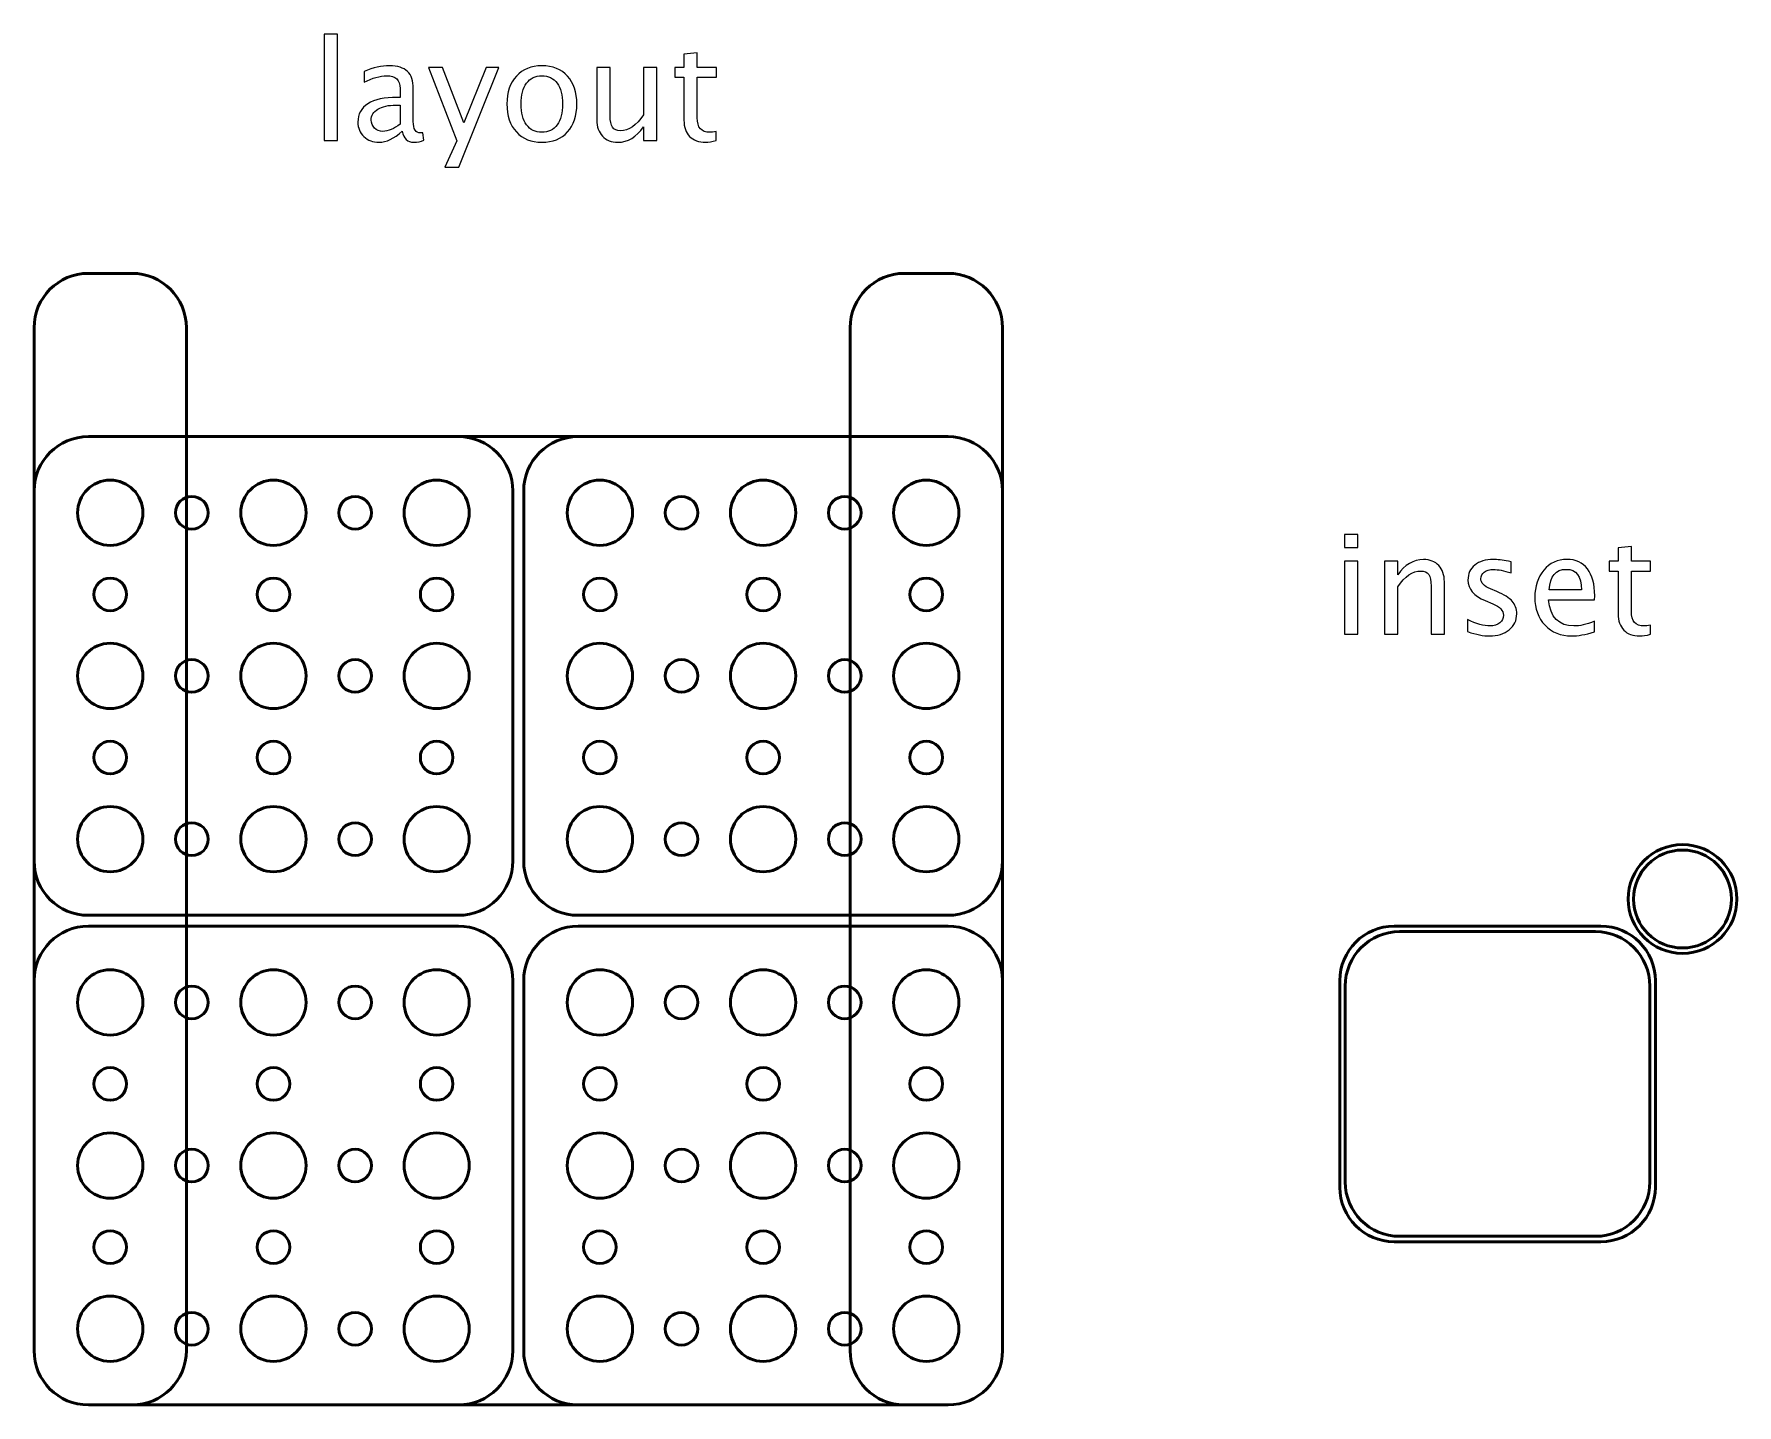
# Model space of a CAD drawing. Header units: centimetres. Extents: x -50.2 to 15.9, y -15.8 to 14.1.
# Drawn here: x -4.45 to 11.2, y -11.95 to 0.65 of the extents above; entities that cross this region are included whole.
import ezdxf

# ---------------------------------------------------------------- set-up
doc = ezdxf.new("R2010")
doc.units = ezdxf.units.CM
doc.header["$MEASUREMENT"] = 0
doc.layers.add('Layer 1', color=7, linetype='Continuous')

msp = doc.modelspace()

# ---------------------------------------------------------------- linework, layer by layer
at = {"layer": 'Layer 1', "lineweight": 53}
for centre, major_axis in [((-3.74999, -3.75001), (0, 0.30001)), ((-2.24999, -3.75001), (0, 0.30001)), ((-0.74999, -3.75001), (0, 0.30001)), ((0.75001, -3.75001), (0, 0.30001)), ((2.25001, -3.75001), (0, 0.30001)), ((3.75001, -3.75001), (0, 0.30001)), ((-3, -3.75), (0, 0.15)), ((-1.5, -3.75), (0, 0.15)), ((1.5, -3.75), (0, 0.15)), ((3, -3.75), (0, 0.15)), ((-3.75, -4.5), (0, 0.15)), ((-2.25, -4.5), (0, 0.15)), ((-0.75, -4.5), (0, 0.15)), ((0.75, -4.5), (0, 0.15)), ((2.25, -4.5), (0, 0.15)), ((3.75, -4.5), (0, 0.15)), ((-3.74999, -5.25001), (0, 0.30001)), ((-2.24999, -5.25001), (0, 0.30001)), ((-0.74999, -5.25001), (0, 0.30001)), ((0.75001, -5.25001), (0, 0.30001)), ((2.25001, -5.25001), (0, 0.30001)), ((3.75001, -5.25001), (0, 0.30001)), ((-3, -5.25), (0, 0.15)), ((-1.5, -5.25), (0, 0.15)), ((1.5, -5.25), (0, 0.15)), ((3, -5.25), (0, 0.15)), ((-3.75, -6), (0, 0.15)), ((-2.25, -6), (0, 0.15)), ((-0.75, -6), (0, 0.15)), ((0.75, -6), (0, 0.15)), ((2.25, -6), (0, 0.15)), ((3.75, -6), (0, 0.15)), ((-3.74999, -6.75001), (0, 0.30001)), ((-2.24999, -6.75001), (0, 0.30001)), ((-0.74999, -6.75001), (0, 0.30001)), ((0.75001, -6.75001), (0, 0.30001)), ((2.25001, -6.75001), (0, 0.30001)), ((3.75001, -6.75001), (0, 0.30001)), ((-3, -6.75), (0, 0.15)), ((-1.5, -6.75), (0, 0.15)), ((1.5, -6.75), (0, 0.15)), ((3, -6.75), (0, 0.15)), ((10.7, -7.3), (0, 0.5)), ((-3.74999, -8.25001), (0, 0.30001)), ((-2.24999, -8.25001), (0, 0.30001)), ((-0.74999, -8.25001), (0, 0.30001)), ((0.75001, -8.25001), (0, 0.30001)), ((2.25001, -8.25001), (0, 0.30001)), ((3.75001, -8.25001), (0, 0.30001)), ((-3, -8.25), (0, 0.15)), ((-1.5, -8.25), (0, 0.15)), ((1.5, -8.25), (0, 0.15)), ((3, -8.25), (0, 0.15)), ((-3.75, -9), (0, 0.15)), ((-2.25, -9), (0, 0.15)), ((-0.75, -9), (0, 0.15)), ((0.75, -9), (0, 0.15)), ((2.25, -9), (0, 0.15)), ((3.75, -9), (0, 0.15)), ((-3.74999, -9.75001), (0, 0.30001)), ((-2.24999, -9.75001), (0, 0.30001)), ((-0.74999, -9.75001), (0, 0.30001)), ((0.75001, -9.75001), (0, 0.30001)), ((2.25001, -9.75001), (0, 0.30001)), ((3.75001, -9.75001), (0, 0.30001)), ((-3, -9.75), (0, 0.15)), ((-1.5, -9.75), (0, 0.15)), ((1.5, -9.75), (0, 0.15)), ((3, -9.75), (0, 0.15)), ((-3.75, -10.5), (0, 0.15)), ((-2.25, -10.5), (0, 0.15)), ((-0.75, -10.5), (0, 0.15)), ((0.75, -10.5), (0, 0.15)), ((2.25, -10.5), (0, 0.15)), ((3.75, -10.5), (0, 0.15)), ((-3.74999, -11.25001), (0, 0.30001)), ((-2.24999, -11.25001), (0, 0.30001)), ((-0.74999, -11.25001), (0, 0.30001)), ((0.75001, -11.25001), (0, 0.30001)), ((2.25001, -11.25001), (0, 0.30001)), ((3.75001, -11.25001), (0, 0.30001)), ((-3, -11.25), (0, 0.15)), ((-1.5, -11.25), (0, 0.15)), ((1.5, -11.25), (0, 0.15)), ((3, -11.25), (0, 0.15))]:
    msp.add_ellipse(centre, major_axis=major_axis, ratio=1, dxfattribs=at)
at = {"layer": 'Layer 1', "color": 1, "lineweight": 53}
msp.add_ellipse((10.7, -7.3), major_axis=(0, 0.45), ratio=1, dxfattribs=at)
at = {"layer": 'Layer 1'}
for points, knots in [([(-1.78245, -0.32956), (-1.78245, -0.32956), (-1.78245, 0.64961), (-1.78245, 0.64961), (-1.78245, 0.64961), (-1.78245, 0.64961), (-1.66053, 0.64961), (-1.66053, 0.64961), (-1.66053, 0.64961), (-1.66053, 0.64961), (-1.66053, -0.32956), (-1.66053, -0.32956), (-1.66053, -0.32956), (-1.66053, -0.32956), (-1.78245, -0.32956), (-1.78245, -0.32956)], [0, 0, 0, 0, 0.2, 0.2, 0.2, 0.2, 0.4, 0.4, 0.4, 0.4, 0.6, 0.6, 0.6, 0.6, 1, 1, 1, 1]), ([(1.81885, -0.32935), (1.78117, -0.33972), (1.74837, -0.3448), (1.72064, -0.3448), (1.72064, -0.3448), (1.65841, -0.3448), (1.60994, -0.32702), (1.57522, -0.29146), (1.57522, -0.29146), (1.5403, -0.2559), (1.52294, -0.20658), (1.52294, -0.14329), (1.52294, -0.14329), (1.52294, -0.14329), (1.52294, 0.2521), (1.52294, 0.2521), (1.52294, 0.2521), (1.52294, 0.2521), (1.4387, 0.2521), (1.4387, 0.2521), (1.4387, 0.2521), (1.4387, 0.2521), (1.4387, 0.34354), (1.4387, 0.34354), (1.4387, 0.34354), (1.4387, 0.34354), (1.52294, 0.34354), (1.52294, 0.34354), (1.52294, 0.34354), (1.52294, 0.34354), (1.52294, 0.46525), (1.52294, 0.46525), (1.52294, 0.46525), (1.52294, 0.46525), (1.64486, 0.47689), (1.64486, 0.47689), (1.64486, 0.47689), (1.64486, 0.47689), (1.64486, 0.34354), (1.64486, 0.34354), (1.64486, 0.34354), (1.64486, 0.34354), (1.82139, 0.34354), (1.82139, 0.34354), (1.82139, 0.34354), (1.82139, 0.34354), (1.82139, 0.2521), (1.82139, 0.2521), (1.82139, 0.2521), (1.82139, 0.2521), (1.64486, 0.2521), (1.64486, 0.2521), (1.64486, 0.2521), (1.64486, 0.2521), (1.64486, -0.12128), (1.64486, -0.12128), (1.64486, -0.12128), (1.64486, -0.20933), (1.68317, -0.25336), (1.75958, -0.25336), (1.75958, -0.25336), (1.77588, -0.25336), (1.79557, -0.25061), (1.81885, -0.24532), (1.81885, -0.24532), (1.81885, -0.24532), (1.81885, -0.32935), (1.81885, -0.32935)], [0, 0, 0, 0, 0.05555556, 0.05555556, 0.05555556, 0.05555556, 0.11111111, 0.11111111, 0.11111111, 0.11111111, 0.16666667, 0.16666667, 0.16666667, 0.16666667, 0.22222222, 0.22222222, 0.22222222, 0.22222222, 0.27777778, 0.27777778, 0.27777778, 0.27777778, 0.33333333, 0.33333333, 0.33333333, 0.33333333, 0.38888889, 0.38888889, 0.38888889, 0.38888889, 0.44444444, 0.44444444, 0.44444444, 0.44444444, 0.5, 0.5, 0.5, 0.5, 0.55555556, 0.55555556, 0.55555556, 0.55555556, 0.61111111, 0.61111111, 0.61111111, 0.61111111, 0.66666667, 0.66666667, 0.66666667, 0.66666667, 0.72222222, 0.72222222, 0.72222222, 0.72222222, 0.77777778, 0.77777778, 0.77777778, 0.77777778, 0.83333333, 0.83333333, 0.83333333, 0.83333333, 0.88888889, 0.88888889, 0.88888889, 0.88888889, 1, 1, 1, 1]), ([(-1.0685, -0.24383), (-1.14173, -0.31114), (-1.21222, -0.3448), (-1.27995, -0.3448), (-1.27995, -0.3448), (-1.33562, -0.3448), (-1.38198, -0.32744), (-1.41859, -0.29252), (-1.41859, -0.29252), (-1.45542, -0.25759), (-1.47384, -0.21357), (-1.47384, -0.16044), (-1.47384, -0.16044), (-1.47384, -0.08699), (-1.44294, -0.03047), (-1.38113, 0.0089), (-1.38113, 0.0089), (-1.31932, 0.04827), (-1.23063, 0.06795), (-1.11506, 0.06795), (-1.11506, 0.06795), (-1.11506, 0.06795), (-1.08649, 0.06795), (-1.08649, 0.06795), (-1.08649, 0.06795), (-1.08649, 0.06795), (-1.08649, 0.14902), (-1.08649, 0.14902), (-1.08649, 0.14902), (-1.08649, 0.22712), (-1.12713, 0.26607), (-1.20862, 0.26607), (-1.20862, 0.26607), (-1.2717, 0.26607), (-1.3407, 0.24617), (-1.41542, 0.20638), (-1.41542, 0.20638), (-1.41542, 0.20638), (-1.41542, 0.30671), (-1.41542, 0.30671), (-1.41542, 0.30671), (-1.33329, 0.34058), (-1.25582, 0.35751), (-1.18322, 0.35751), (-1.18322, 0.35751), (-1.1085, 0.35751), (-1.05326, 0.34058), (-1.01791, 0.3065), (-1.01791, 0.3065), (-0.98235, 0.27242), (-0.96457, 0.21993), (-0.96457, 0.14902), (-0.96457, 0.14902), (-0.96457, 0.14902), (-0.96457, -0.15515), (-0.96457, -0.15515), (-0.96457, -0.15515), (-0.96457, -0.22478), (-0.94319, -0.25971), (-0.90022, -0.25971), (-0.90022, -0.25971), (-0.89493, -0.25971), (-0.8871, -0.25886), (-0.87673, -0.25717), (-0.87673, -0.25717), (-0.87673, -0.25717), (-0.86805, -0.3249), (-0.86805, -0.3249), (-0.86805, -0.3249), (-0.89578, -0.33824), (-0.92626, -0.3448), (-0.9597, -0.3448), (-0.9597, -0.3448), (-1.01664, -0.3448), (-1.05283, -0.31114), (-1.0685, -0.24383)], [0, 0, 0, 0, 0.05, 0.05, 0.05, 0.05, 0.1, 0.1, 0.1, 0.1, 0.15, 0.15, 0.15, 0.15, 0.2, 0.2, 0.2, 0.2, 0.25, 0.25, 0.25, 0.25, 0.3, 0.3, 0.3, 0.3, 0.35, 0.35, 0.35, 0.35, 0.4, 0.4, 0.4, 0.4, 0.45, 0.45, 0.45, 0.45, 0.5, 0.5, 0.5, 0.5, 0.55, 0.55, 0.55, 0.55, 0.6, 0.6, 0.6, 0.6, 0.65, 0.65, 0.65, 0.65, 0.7, 0.7, 0.7, 0.7, 0.75, 0.75, 0.75, 0.75, 0.8, 0.8, 0.8, 0.8, 0.85, 0.85, 0.85, 0.85, 0.9, 0.9, 0.9, 0.9, 1, 1, 1, 1]), ([(-0.67438, -0.57467), (-0.67438, -0.57467), (-0.56516, -0.33041), (-0.56516, -0.33041), (-0.56516, -0.33041), (-0.56516, -0.33041), (-0.82593, 0.34354), (-0.82593, 0.34354), (-0.82593, 0.34354), (-0.82593, 0.34354), (-0.69512, 0.34354), (-0.69512, 0.34354), (-0.69512, 0.34354), (-0.69512, 0.34354), (-0.50123, -0.16615), (-0.50123, -0.16615), (-0.50123, -0.16615), (-0.50123, -0.16615), (-0.29443, 0.34354), (-0.29443, 0.34354), (-0.29443, 0.34354), (-0.29443, 0.34354), (-0.1795, 0.34354), (-0.1795, 0.34354), (-0.1795, 0.34354), (-0.1795, 0.34354), (-0.54738, -0.57467), (-0.54738, -0.57467), (-0.54738, -0.57467), (-0.54738, -0.57467), (-0.67438, -0.57467), (-0.67438, -0.57467)], [0, 0, 0, 0, 0.11111111, 0.11111111, 0.11111111, 0.11111111, 0.22222222, 0.22222222, 0.22222222, 0.22222222, 0.33333333, 0.33333333, 0.33333333, 0.33333333, 0.44444444, 0.44444444, 0.44444444, 0.44444444, 0.55555556, 0.55555556, 0.55555556, 0.55555556, 0.66666667, 0.66666667, 0.66666667, 0.66666667, 0.77777778, 0.77777778, 0.77777778, 0.77777778, 1, 1, 1, 1]), ([(0.21738, -0.3448), (0.11853, -0.3448), (0.04022, -0.31326), (-0.01736, -0.25018), (-0.01736, -0.25018), (-0.07514, -0.18711), (-0.10393, -0.10138), (-0.10393, 0.00678), (-0.10393, 0.00678), (-0.10393, 0.11473), (-0.07514, 0.20024), (-0.01736, 0.26311), (-0.01736, 0.26311), (0.04022, 0.32597), (0.11853, 0.35751), (0.21738, 0.35751), (0.21738, 0.35751), (0.31623, 0.35751), (0.39455, 0.32597), (0.45212, 0.26311), (0.45212, 0.26311), (0.5099, 0.20024), (0.53869, 0.11473), (0.53869, 0.00678), (0.53869, 0.00678), (0.53869, -0.10138), (0.5099, -0.18711), (0.45212, -0.25018), (0.45212, -0.25018), (0.39455, -0.31326), (0.31623, -0.3448), (0.21738, -0.3448)], [0, 0, 0, 0, 0.11111111, 0.11111111, 0.11111111, 0.11111111, 0.22222222, 0.22222222, 0.22222222, 0.22222222, 0.33333333, 0.33333333, 0.33333333, 0.33333333, 0.44444444, 0.44444444, 0.44444444, 0.44444444, 0.55555556, 0.55555556, 0.55555556, 0.55555556, 0.66666667, 0.66666667, 0.66666667, 0.66666667, 0.77777778, 0.77777778, 0.77777778, 0.77777778, 1, 1, 1, 1]), ([(1.15125, -0.32956), (1.15125, -0.32956), (1.15125, -0.20298), (1.15125, -0.20298), (1.15125, -0.20298), (1.08627, -0.2976), (1.00732, -0.3448), (0.91461, -0.3448), (0.91461, -0.3448), (0.85576, -0.3448), (0.80899, -0.32638), (0.77427, -0.28934), (0.77427, -0.28934), (0.73935, -0.2523), (0.72199, -0.20256), (0.72199, -0.13969), (0.72199, -0.13969), (0.72199, -0.13969), (0.72199, 0.34354), (0.72199, 0.34354), (0.72199, 0.34354), (0.72199, 0.34354), (0.84391, 0.34354), (0.84391, 0.34354), (0.84391, 0.34354), (0.84391, 0.34354), (0.84391, -0.0999), (0.84391, -0.0999), (0.84391, -0.0999), (0.84391, -0.15049), (0.85132, -0.18626), (0.86592, -0.20743), (0.86592, -0.20743), (0.88074, -0.22881), (0.90529, -0.23939), (0.9398, -0.23939), (0.9398, -0.23939), (1.0143, -0.23939), (1.085, -0.19049), (1.15125, -0.09249), (1.15125, -0.09249), (1.15125, -0.09249), (1.15125, 0.34354), (1.15125, 0.34354), (1.15125, 0.34354), (1.15125, 0.34354), (1.27317, 0.34354), (1.27317, 0.34354), (1.27317, 0.34354), (1.27317, 0.34354), (1.27317, -0.32956), (1.27317, -0.32956), (1.27317, -0.32956), (1.27317, -0.32956), (1.15125, -0.32956), (1.15125, -0.32956)], [0, 0, 0, 0, 0.06666667, 0.06666667, 0.06666667, 0.06666667, 0.13333333, 0.13333333, 0.13333333, 0.13333333, 0.2, 0.2, 0.2, 0.2, 0.26666667, 0.26666667, 0.26666667, 0.26666667, 0.33333333, 0.33333333, 0.33333333, 0.33333333, 0.4, 0.4, 0.4, 0.4, 0.46666667, 0.46666667, 0.46666667, 0.46666667, 0.53333333, 0.53333333, 0.53333333, 0.53333333, 0.6, 0.6, 0.6, 0.6, 0.66666667, 0.66666667, 0.66666667, 0.66666667, 0.73333333, 0.73333333, 0.73333333, 0.73333333, 0.8, 0.8, 0.8, 0.8, 0.86666667, 0.86666667, 0.86666667, 0.86666667, 1, 1, 1, 1]), ([(0.21717, -0.25336), (0.27749, -0.25336), (0.32448, -0.23071), (0.35793, -0.1852), (0.35793, -0.1852), (0.39116, -0.13991), (0.40788, -0.07577), (0.40788, 0.00678), (0.40788, 0.00678), (0.40788, 0.08912), (0.39116, 0.15304), (0.35793, 0.19834), (0.35793, 0.19834), (0.32448, 0.24342), (0.27749, 0.26607), (0.21717, 0.26607), (0.21717, 0.26607), (0.15663, 0.26607), (0.10964, 0.24342), (0.07662, 0.19834), (0.07662, 0.19834), (0.04339, 0.15304), (0.02688, 0.08912), (0.02688, 0.00678), (0.02688, 0.00678), (0.02688, -0.07577), (0.04339, -0.13991), (0.07662, -0.1852), (0.07662, -0.1852), (0.10964, -0.23071), (0.15663, -0.25336), (0.21717, -0.25336)], [0, 0, 0, 0, 0.11111111, 0.11111111, 0.11111111, 0.11111111, 0.22222222, 0.22222222, 0.22222222, 0.22222222, 0.33333333, 0.33333333, 0.33333333, 0.33333333, 0.44444444, 0.44444444, 0.44444444, 0.44444444, 0.55555556, 0.55555556, 0.55555556, 0.55555556, 0.66666667, 0.66666667, 0.66666667, 0.66666667, 0.77777778, 0.77777778, 0.77777778, 0.77777778, 1, 1, 1, 1]), ([(-1.08649, -0.17737), (-1.08649, -0.17737), (-1.08649, -0.00444), (-1.08649, -0.00444), (-1.08649, -0.00444), (-1.08649, -0.00444), (-1.12565, -0.00317), (-1.12565, -0.00317), (-1.12565, -0.00317), (-1.19338, -0.00317), (-1.24799, -0.01566), (-1.28969, -0.04063), (-1.28969, -0.04063), (-1.33118, -0.06582), (-1.35192, -0.09905), (-1.35192, -0.14054), (-1.35192, -0.14054), (-1.35192, -0.16954), (-1.34155, -0.19409), (-1.32102, -0.2142), (-1.32102, -0.2142), (-1.30027, -0.23431), (-1.27508, -0.24447), (-1.24524, -0.24447), (-1.24524, -0.24447), (-1.19444, -0.24447), (-1.14152, -0.22203), (-1.08649, -0.17737)], [0, 0, 0, 0, 0.125, 0.125, 0.125, 0.125, 0.25, 0.25, 0.25, 0.25, 0.375, 0.375, 0.375, 0.375, 0.5, 0.5, 0.5, 0.5, 0.625, 0.625, 0.625, 0.625, 0.75, 0.75, 0.75, 0.75, 1, 1, 1, 1]), ([(7.59305, -4.07074), (7.59305, -4.07074), (7.59305, -3.94882), (7.59305, -3.94882), (7.59305, -3.94882), (7.59305, -3.94882), (7.71497, -3.94882), (7.71497, -3.94882), (7.71497, -3.94882), (7.71497, -3.94882), (7.71497, -4.07074), (7.71497, -4.07074), (7.71497, -4.07074), (7.71497, -4.07074), (7.59305, -4.07074), (7.59305, -4.07074)], [0, 0, 0, 0, 0.2, 0.2, 0.2, 0.2, 0.4, 0.4, 0.4, 0.4, 0.6, 0.6, 0.6, 0.6, 1, 1, 1, 1]), ([(10.40441, -4.86682), (10.36673, -4.87719), (10.33393, -4.88227), (10.3062, -4.88227), (10.3062, -4.88227), (10.24397, -4.88227), (10.1955, -4.86449), (10.16078, -4.82893), (10.16078, -4.82893), (10.12586, -4.79337), (10.1085, -4.74405), (10.1085, -4.68076), (10.1085, -4.68076), (10.1085, -4.68076), (10.1085, -4.28537), (10.1085, -4.28537), (10.1085, -4.28537), (10.1085, -4.28537), (10.02426, -4.28537), (10.02426, -4.28537), (10.02426, -4.28537), (10.02426, -4.28537), (10.02426, -4.19393), (10.02426, -4.19393), (10.02426, -4.19393), (10.02426, -4.19393), (10.1085, -4.19393), (10.1085, -4.19393), (10.1085, -4.19393), (10.1085, -4.19393), (10.1085, -4.07222), (10.1085, -4.07222), (10.1085, -4.07222), (10.1085, -4.07222), (10.23042, -4.06058), (10.23042, -4.06058), (10.23042, -4.06058), (10.23042, -4.06058), (10.23042, -4.19393), (10.23042, -4.19393), (10.23042, -4.19393), (10.23042, -4.19393), (10.40695, -4.19393), (10.40695, -4.19393), (10.40695, -4.19393), (10.40695, -4.19393), (10.40695, -4.28537), (10.40695, -4.28537), (10.40695, -4.28537), (10.40695, -4.28537), (10.23042, -4.28537), (10.23042, -4.28537), (10.23042, -4.28537), (10.23042, -4.28537), (10.23042, -4.65875), (10.23042, -4.65875), (10.23042, -4.65875), (10.23042, -4.7468), (10.26873, -4.79083), (10.34514, -4.79083), (10.34514, -4.79083), (10.36144, -4.79083), (10.38113, -4.78808), (10.40441, -4.78279), (10.40441, -4.78279), (10.40441, -4.78279), (10.40441, -4.86682), (10.40441, -4.86682)], [0, 0, 0, 0, 0.05555556, 0.05555556, 0.05555556, 0.05555556, 0.11111111, 0.11111111, 0.11111111, 0.11111111, 0.16666667, 0.16666667, 0.16666667, 0.16666667, 0.22222222, 0.22222222, 0.22222222, 0.22222222, 0.27777778, 0.27777778, 0.27777778, 0.27777778, 0.33333333, 0.33333333, 0.33333333, 0.33333333, 0.38888889, 0.38888889, 0.38888889, 0.38888889, 0.44444444, 0.44444444, 0.44444444, 0.44444444, 0.5, 0.5, 0.5, 0.5, 0.55555556, 0.55555556, 0.55555556, 0.55555556, 0.61111111, 0.61111111, 0.61111111, 0.61111111, 0.66666667, 0.66666667, 0.66666667, 0.66666667, 0.72222222, 0.72222222, 0.72222222, 0.72222222, 0.77777778, 0.77777778, 0.77777778, 0.77777778, 0.83333333, 0.83333333, 0.83333333, 0.83333333, 0.88888889, 0.88888889, 0.88888889, 0.88888889, 1, 1, 1, 1]), ([(7.59305, -4.86703), (7.59305, -4.86703), (7.59305, -4.19393), (7.59305, -4.19393), (7.59305, -4.19393), (7.59305, -4.19393), (7.71497, -4.19393), (7.71497, -4.19393), (7.71497, -4.19393), (7.71497, -4.19393), (7.71497, -4.86703), (7.71497, -4.86703), (7.71497, -4.86703), (7.71497, -4.86703), (7.59305, -4.86703), (7.59305, -4.86703)], [0, 0, 0, 0, 0.2, 0.2, 0.2, 0.2, 0.4, 0.4, 0.4, 0.4, 0.6, 0.6, 0.6, 0.6, 1, 1, 1, 1]), ([(7.96008, -4.86703), (7.96008, -4.86703), (7.96008, -4.19393), (7.96008, -4.19393), (7.96008, -4.19393), (7.96008, -4.19393), (8.082, -4.19393), (8.082, -4.19393), (8.082, -4.19393), (8.082, -4.19393), (8.082, -4.32114), (8.082, -4.32114), (8.082, -4.32114), (8.14656, -4.22695), (8.22572, -4.17996), (8.31928, -4.17996), (8.31928, -4.17996), (8.37812, -4.17996), (8.4249, -4.19837), (8.4594, -4.23542), (8.4594, -4.23542), (8.4939, -4.27225), (8.51126, -4.32199), (8.51126, -4.38422), (8.51126, -4.38422), (8.51126, -4.38422), (8.51126, -4.86703), (8.51126, -4.86703), (8.51126, -4.86703), (8.51126, -4.86703), (8.38934, -4.86703), (8.38934, -4.86703), (8.38934, -4.86703), (8.38934, -4.86703), (8.38934, -4.42401), (8.38934, -4.42401), (8.38934, -4.42401), (8.38934, -4.37406), (8.38193, -4.3385), (8.36733, -4.31733), (8.36733, -4.31733), (8.35251, -4.29595), (8.32817, -4.28537), (8.29409, -4.28537), (8.29409, -4.28537), (8.21916, -4.28537), (8.14846, -4.33426), (8.082, -4.43205), (8.082, -4.43205), (8.082, -4.43205), (8.082, -4.86703), (8.082, -4.86703), (8.082, -4.86703), (8.082, -4.86703), (7.96008, -4.86703), (7.96008, -4.86703)], [0, 0, 0, 0, 0.06666667, 0.06666667, 0.06666667, 0.06666667, 0.13333333, 0.13333333, 0.13333333, 0.13333333, 0.2, 0.2, 0.2, 0.2, 0.26666667, 0.26666667, 0.26666667, 0.26666667, 0.33333333, 0.33333333, 0.33333333, 0.33333333, 0.4, 0.4, 0.4, 0.4, 0.46666667, 0.46666667, 0.46666667, 0.46666667, 0.53333333, 0.53333333, 0.53333333, 0.53333333, 0.6, 0.6, 0.6, 0.6, 0.66666667, 0.66666667, 0.66666667, 0.66666667, 0.73333333, 0.73333333, 0.73333333, 0.73333333, 0.8, 0.8, 0.8, 0.8, 0.86666667, 0.86666667, 0.86666667, 0.86666667, 1, 1, 1, 1]), ([(8.7242, -4.8429), (8.7242, -4.8429), (8.7242, -4.73114), (8.7242, -4.73114), (8.7242, -4.73114), (8.804, -4.77093), (8.87321, -4.79083), (8.93227, -4.79083), (8.93227, -4.79083), (8.96741, -4.79083), (8.99662, -4.7813), (9.01969, -4.76225), (9.01969, -4.76225), (9.04276, -4.74342), (9.0544, -4.71971), (9.0544, -4.69113), (9.0544, -4.69113), (9.0544, -4.64944), (9.02202, -4.61493), (8.95725, -4.58763), (8.95725, -4.58763), (8.95725, -4.58763), (8.88591, -4.55736), (8.88591, -4.55736), (8.88591, -4.55736), (8.78072, -4.51376), (8.72801, -4.45068), (8.72801, -4.36877), (8.72801, -4.36877), (8.72801, -4.31013), (8.74875, -4.26399), (8.79024, -4.23034), (8.79024, -4.23034), (8.83173, -4.19668), (8.88867, -4.17996), (8.96084, -4.17996), (8.96084, -4.17996), (8.99831, -4.17996), (9.04488, -4.18504), (9.10012, -4.19541), (9.10012, -4.19541), (9.10012, -4.19541), (9.12552, -4.20028), (9.12552, -4.20028), (9.12552, -4.20028), (9.12552, -4.20028), (9.12552, -4.30188), (9.12552, -4.30188), (9.12552, -4.30188), (9.05758, -4.28156), (9.00339, -4.2714), (8.96296, -4.2714), (8.96296, -4.2714), (8.9274, -4.2714), (8.89925, -4.27923), (8.87787, -4.29468), (8.87787, -4.29468), (8.8567, -4.31013), (8.84612, -4.33088), (8.84612, -4.35691), (8.84612, -4.35691), (8.84612, -4.39353), (8.87575, -4.42465), (8.93523, -4.44983), (8.93523, -4.44983), (8.93523, -4.44983), (8.99386, -4.4746), (8.99386, -4.4746), (8.99386, -4.4746), (9.06033, -4.50254), (9.10732, -4.53217), (9.13483, -4.56329), (9.13483, -4.56329), (9.16256, -4.5944), (9.17632, -4.63335), (9.17632, -4.67992), (9.17632, -4.67992), (9.17632, -4.73897), (9.15304, -4.78744), (9.10626, -4.82533), (9.10626, -4.82533), (9.05969, -4.86322), (9, -4.88227), (8.9274, -4.88227), (8.9274, -4.88227), (8.87152, -4.88227), (8.804, -4.86915), (8.7242, -4.8429)], [0, 0, 0, 0, 0.04347826, 0.04347826, 0.04347826, 0.04347826, 0.08695652, 0.08695652, 0.08695652, 0.08695652, 0.13043478, 0.13043478, 0.13043478, 0.13043478, 0.17391304, 0.17391304, 0.17391304, 0.17391304, 0.2173913, 0.2173913, 0.2173913, 0.2173913, 0.26086957, 0.26086957, 0.26086957, 0.26086957, 0.30434783, 0.30434783, 0.30434783, 0.30434783, 0.34782609, 0.34782609, 0.34782609, 0.34782609, 0.39130435, 0.39130435, 0.39130435, 0.39130435, 0.43478261, 0.43478261, 0.43478261, 0.43478261, 0.47826087, 0.47826087, 0.47826087, 0.47826087, 0.52173913, 0.52173913, 0.52173913, 0.52173913, 0.56521739, 0.56521739, 0.56521739, 0.56521739, 0.60869565, 0.60869565, 0.60869565, 0.60869565, 0.65217391, 0.65217391, 0.65217391, 0.65217391, 0.69565217, 0.69565217, 0.69565217, 0.69565217, 0.73913043, 0.73913043, 0.73913043, 0.73913043, 0.7826087, 0.7826087, 0.7826087, 0.7826087, 0.82608696, 0.82608696, 0.82608696, 0.82608696, 0.86956522, 0.86956522, 0.86956522, 0.86956522, 0.91304348, 0.91304348, 0.91304348, 0.91304348, 1, 1, 1, 1]), ([(9.88985, -4.84544), (9.80794, -4.86999), (9.73787, -4.88227), (9.67945, -4.88227), (9.67945, -4.88227), (9.57976, -4.88227), (9.49869, -4.84925), (9.43625, -4.78342), (9.43625, -4.78342), (9.37381, -4.71759), (9.34248, -4.63229), (9.34248, -4.5273), (9.34248, -4.5273), (9.34248, -4.42549), (9.37, -4.34188), (9.42524, -4.27648), (9.42524, -4.27648), (9.48049, -4.21129), (9.55118, -4.17869), (9.63733, -4.17869), (9.63733, -4.17869), (9.71882, -4.17869), (9.7819, -4.20769), (9.82635, -4.26568), (9.82635, -4.26568), (9.8708, -4.32368), (9.89303, -4.40581), (9.89303, -4.51228), (9.89303, -4.51228), (9.89303, -4.51228), (9.89239, -4.54953), (9.89239, -4.54953), (9.89239, -4.54953), (9.89239, -4.54953), (9.46694, -4.54953), (9.46694, -4.54953), (9.46694, -4.54953), (9.48472, -4.7104), (9.56325, -4.79083), (9.70231, -4.79083), (9.70231, -4.79083), (9.75333, -4.79083), (9.81577, -4.77644), (9.88985, -4.74765), (9.88985, -4.74765), (9.88985, -4.74765), (9.88985, -4.84544), (9.88985, -4.84544)], [0, 0, 0, 0, 0.07692308, 0.07692308, 0.07692308, 0.07692308, 0.15384615, 0.15384615, 0.15384615, 0.15384615, 0.23076923, 0.23076923, 0.23076923, 0.23076923, 0.30769231, 0.30769231, 0.30769231, 0.30769231, 0.38461538, 0.38461538, 0.38461538, 0.38461538, 0.46153846, 0.46153846, 0.46153846, 0.46153846, 0.53846154, 0.53846154, 0.53846154, 0.53846154, 0.61538462, 0.61538462, 0.61538462, 0.61538462, 0.69230769, 0.69230769, 0.69230769, 0.69230769, 0.76923077, 0.76923077, 0.76923077, 0.76923077, 0.84615385, 0.84615385, 0.84615385, 0.84615385, 1, 1, 1, 1]), ([(9.47329, -4.45809), (9.47329, -4.45809), (9.77047, -4.45809), (9.77047, -4.45809), (9.77047, -4.45809), (9.77047, -4.33278), (9.72369, -4.27013), (9.63035, -4.27013), (9.63035, -4.27013), (9.53637, -4.27013), (9.48409, -4.33278), (9.47329, -4.45809)], [0, 0, 0, 0, 0.25, 0.25, 0.25, 0.25, 0.5, 0.5, 0.5, 0.5, 1, 1, 1, 1])]:
    msp.add_open_spline(points, degree=3, knots=knots, dxfattribs=at)
at = {"layer": 'Layer 1', "color": 3, "lineweight": 53}
for points in [[(-4.45, -11.45), (-4.45, -11.45), (-4.45, -2.05), (-4.45, -2.05), (-4.45, -2.05), (-4.45, -1.77386), (-4.22614, -1.55), (-3.95, -1.55), (-3.95, -1.55), (-3.95, -1.55), (-3.55, -1.55), (-3.55, -1.55), (-3.55, -1.55), (-3.27386, -1.55), (-3.05, -1.77386), (-3.05, -2.05), (-3.05, -2.05), (-3.05, -2.05), (-3.05, -11.45), (-3.05, -11.45), (-3.05, -11.45), (-3.05, -11.72614), (-3.27386, -11.95), (-3.55, -11.95), (-3.55, -11.95), (-3.55, -11.95), (-3.95, -11.95), (-3.95, -11.95), (-3.95, -11.95), (-4.22614, -11.95), (-4.45, -11.72614), (-4.45, -11.45)], [(3.05, -11.45), (3.05, -11.45), (3.05, -2.05), (3.05, -2.05), (3.05, -2.05), (3.05, -1.77386), (3.27386, -1.55), (3.55, -1.55), (3.55, -1.55), (3.55, -1.55), (3.95, -1.55), (3.95, -1.55), (3.95, -1.55), (4.22614, -1.55), (4.45, -1.77386), (4.45, -2.05), (4.45, -2.05), (4.45, -2.05), (4.45, -11.45), (4.45, -11.45), (4.45, -11.45), (4.45, -11.72614), (4.22614, -11.95), (3.95, -11.95), (3.95, -11.95), (3.95, -11.95), (3.55, -11.95), (3.55, -11.95), (3.55, -11.95), (3.27386, -11.95), (3.05, -11.72614), (3.05, -11.45)], [(-4.45, -11.45), (-4.45, -11.45), (-4.45, -3.55), (-4.45, -3.55), (-4.45, -3.55), (-4.45, -3.27386), (-4.22614, -3.05), (-3.95, -3.05), (-3.95, -3.05), (-3.95, -3.05), (3.95, -3.05), (3.95, -3.05), (3.95, -3.05), (4.22614, -3.05), (4.45, -3.27386), (4.45, -3.55), (4.45, -3.55), (4.45, -3.55), (4.45, -11.45), (4.45, -11.45), (4.45, -11.45), (4.45, -11.72614), (4.22614, -11.95), (3.95, -11.95), (3.95, -11.95), (3.95, -11.95), (-3.95, -11.95), (-3.95, -11.95), (-3.95, -11.95), (-4.22614, -11.95), (-4.45, -11.72614), (-4.45, -11.45)], [(7.6, -9.9), (7.6, -9.9), (7.6, -8.1), (7.6, -8.1), (7.6, -8.1), (7.6, -7.82386), (7.82386, -7.6), (8.1, -7.6), (8.1, -7.6), (8.1, -7.6), (9.9, -7.6), (9.9, -7.6), (9.9, -7.6), (10.17614, -7.6), (10.4, -7.82386), (10.4, -8.1), (10.4, -8.1), (10.4, -8.1), (10.4, -9.9), (10.4, -9.9), (10.4, -9.9), (10.4, -10.17614), (10.17614, -10.4), (9.9, -10.4), (9.9, -10.4), (9.9, -10.4), (8.1, -10.4), (8.1, -10.4), (8.1, -10.4), (7.82386, -10.4), (7.6, -10.17614), (7.6, -9.9)]]:
    msp.add_open_spline(points, degree=3, knots=[0, 0, 0, 0, 0.11111111, 0.11111111, 0.11111111, 0.11111111, 0.22222222, 0.22222222, 0.22222222, 0.22222222, 0.33333333, 0.33333333, 0.33333333, 0.33333333, 0.44444444, 0.44444444, 0.44444444, 0.44444444, 0.55555556, 0.55555556, 0.55555556, 0.55555556, 0.66666667, 0.66666667, 0.66666667, 0.66666667, 0.77777778, 0.77777778, 0.77777778, 0.77777778, 1, 1, 1, 1], dxfattribs=at)
at = {"layer": 'Layer 1', "lineweight": 53}
for points in [[(-4.45, -6.95), (-4.45, -6.95), (-4.45, -3.55), (-4.45, -3.55), (-4.45, -3.55), (-4.45, -3.27386), (-4.22614, -3.05), (-3.95, -3.05), (-3.95, -3.05), (-3.95, -3.05), (-0.55, -3.05), (-0.55, -3.05), (-0.55, -3.05), (-0.27386, -3.05), (-0.05, -3.27386), (-0.05, -3.55), (-0.05, -3.55), (-0.05, -3.55), (-0.05, -6.95), (-0.05, -6.95), (-0.05, -6.95), (-0.05, -7.22614), (-0.27386, -7.45), (-0.55, -7.45), (-0.55, -7.45), (-0.55, -7.45), (-3.95, -7.45), (-3.95, -7.45), (-3.95, -7.45), (-4.22614, -7.45), (-4.45, -7.22614), (-4.45, -6.95)], [(0.05, -6.95), (0.05, -6.95), (0.05, -3.55), (0.05, -3.55), (0.05, -3.55), (0.05, -3.27386), (0.27386, -3.05), (0.55, -3.05), (0.55, -3.05), (0.55, -3.05), (3.95, -3.05), (3.95, -3.05), (3.95, -3.05), (4.22614, -3.05), (4.45, -3.27386), (4.45, -3.55), (4.45, -3.55), (4.45, -3.55), (4.45, -6.95), (4.45, -6.95), (4.45, -6.95), (4.45, -7.22614), (4.22614, -7.45), (3.95, -7.45), (3.95, -7.45), (3.95, -7.45), (0.55, -7.45), (0.55, -7.45), (0.55, -7.45), (0.27386, -7.45), (0.05, -7.22614), (0.05, -6.95)], [(-4.45, -11.45), (-4.45, -11.45), (-4.45, -8.05), (-4.45, -8.05), (-4.45, -8.05), (-4.45, -7.77386), (-4.22614, -7.55), (-3.95, -7.55), (-3.95, -7.55), (-3.95, -7.55), (-0.55, -7.55), (-0.55, -7.55), (-0.55, -7.55), (-0.27386, -7.55), (-0.05, -7.77386), (-0.05, -8.05), (-0.05, -8.05), (-0.05, -8.05), (-0.05, -11.45), (-0.05, -11.45), (-0.05, -11.45), (-0.05, -11.72614), (-0.27386, -11.95), (-0.55, -11.95), (-0.55, -11.95), (-0.55, -11.95), (-3.95, -11.95), (-3.95, -11.95), (-3.95, -11.95), (-4.22614, -11.95), (-4.45, -11.72614), (-4.45, -11.45)], [(0.05, -11.45), (0.05, -11.45), (0.05, -8.05), (0.05, -8.05), (0.05, -8.05), (0.05, -7.77386), (0.27386, -7.55), (0.55, -7.55), (0.55, -7.55), (0.55, -7.55), (3.95, -7.55), (3.95, -7.55), (3.95, -7.55), (4.22614, -7.55), (4.45, -7.77386), (4.45, -8.05), (4.45, -8.05), (4.45, -8.05), (4.45, -11.45), (4.45, -11.45), (4.45, -11.45), (4.45, -11.72614), (4.22614, -11.95), (3.95, -11.95), (3.95, -11.95), (3.95, -11.95), (0.55, -11.95), (0.55, -11.95), (0.55, -11.95), (0.27386, -11.95), (0.05, -11.72614), (0.05, -11.45)], [(7.55, -9.95), (7.55, -9.95), (7.55, -8.05), (7.55, -8.05), (7.55, -8.05), (7.55, -7.77386), (7.77386, -7.55), (8.05, -7.55), (8.05, -7.55), (8.05, -7.55), (9.95, -7.55), (9.95, -7.55), (9.95, -7.55), (10.22614, -7.55), (10.45, -7.77386), (10.45, -8.05), (10.45, -8.05), (10.45, -8.05), (10.45, -9.95), (10.45, -9.95), (10.45, -9.95), (10.45, -10.22614), (10.22614, -10.45), (9.95, -10.45), (9.95, -10.45), (9.95, -10.45), (8.05, -10.45), (8.05, -10.45), (8.05, -10.45), (7.77386, -10.45), (7.55, -10.22614), (7.55, -9.95)]]:
    msp.add_open_spline(points, degree=3, knots=[0, 0, 0, 0, 0.11111111, 0.11111111, 0.11111111, 0.11111111, 0.22222222, 0.22222222, 0.22222222, 0.22222222, 0.33333333, 0.33333333, 0.33333333, 0.33333333, 0.44444444, 0.44444444, 0.44444444, 0.44444444, 0.55555556, 0.55555556, 0.55555556, 0.55555556, 0.66666667, 0.66666667, 0.66666667, 0.66666667, 0.77777778, 0.77777778, 0.77777778, 0.77777778, 1, 1, 1, 1], dxfattribs=at)

doc.saveas('drawing.dxf')
